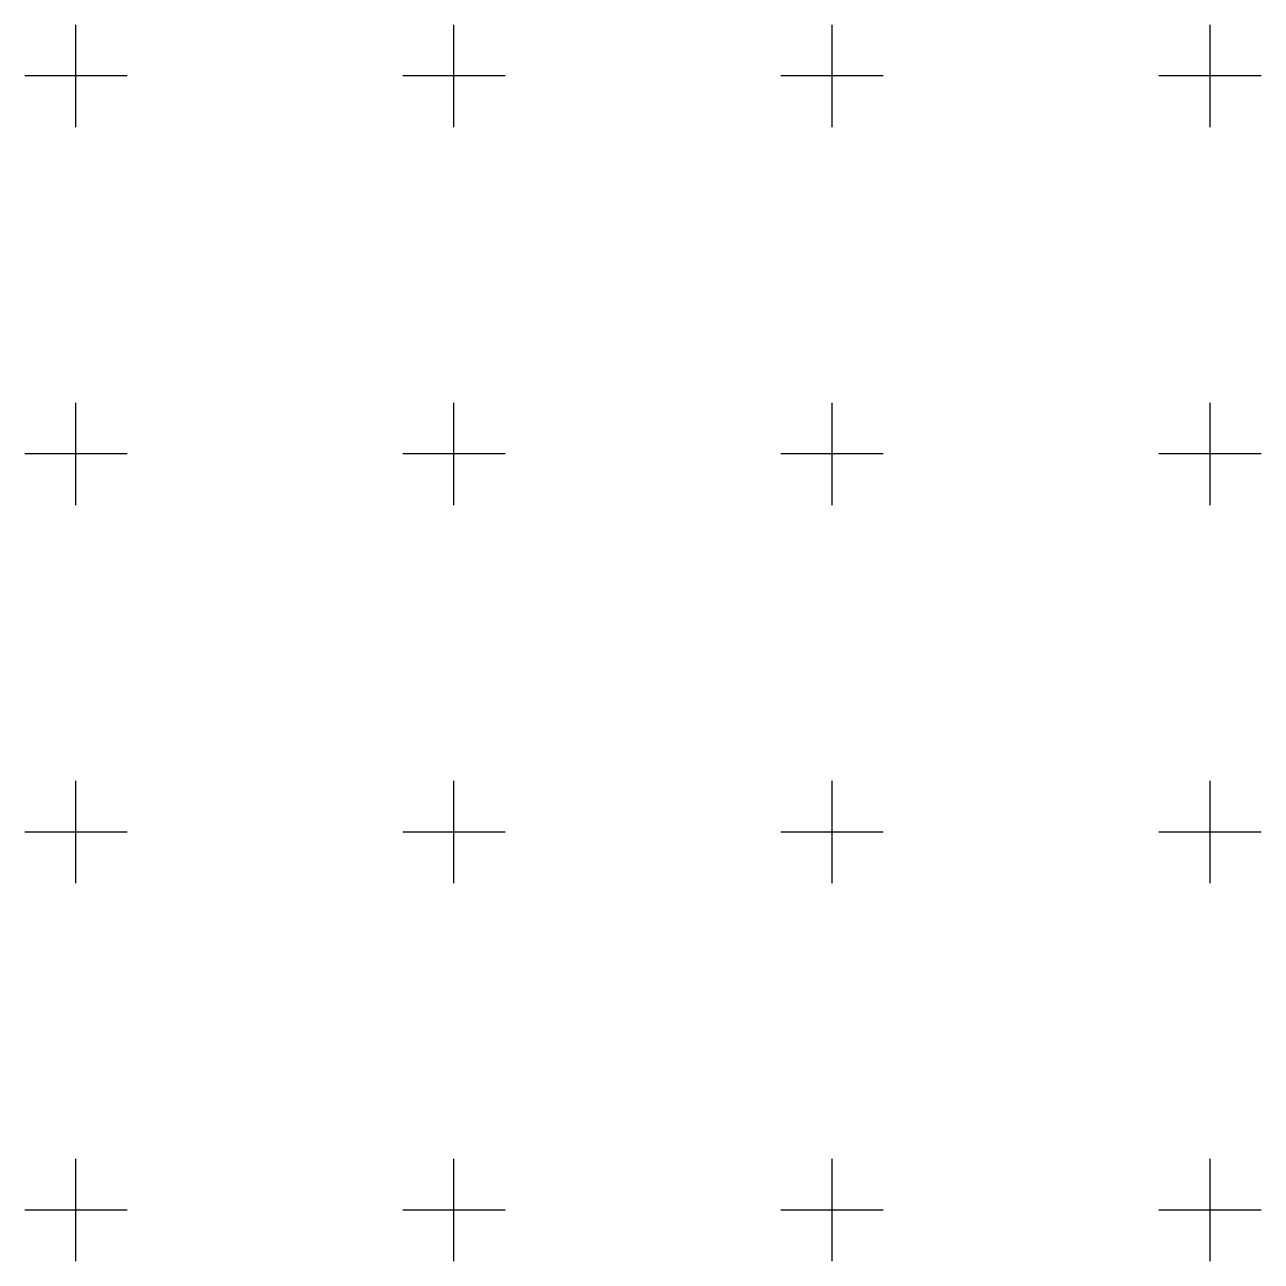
# Model space of a CAD drawing. Extents: x -2.29 to 2.29, y -2.29 to 2.29.
import ezdxf

# ---------------------------------------------------------------- set-up
doc = ezdxf.new("R2010")
doc.units = 0

msp = doc.modelspace()

# ---------------------------------------------------------------- linework, layer by layer
for p, q in [((-2.1, 1.9103), (-2.1, 2.2897)), ((-0.7, 1.9103), (-0.7, 2.2897)), ((0.7, 1.9103), (0.7, 2.2897)), ((2.1, 1.9103), (2.1, 2.2897)), ((-1.9103, 2.1), (-2.2897, 2.1)), ((-0.5103, 2.1), (-0.8897, 2.1)), ((0.8897, 2.1), (0.5103, 2.1)), ((2.2897, 2.1), (1.9103, 2.1)), ((-2.1, 0.5103), (-2.1, 0.8897)), ((-0.7, 0.5103), (-0.7, 0.8897)), ((0.7, 0.5103), (0.7, 0.8897)), ((2.1, 0.5103), (2.1, 0.8897)), ((-1.9103, 0.7), (-2.2897, 0.7)), ((-0.5103, 0.7), (-0.8897, 0.7)), ((0.8897, 0.7), (0.5103, 0.7)), ((2.2897, 0.7), (1.9103, 0.7)), ((-2.1, -0.8897), (-2.1, -0.5103)), ((-0.7, -0.8897), (-0.7, -0.5103)), ((0.7, -0.8897), (0.7, -0.5103)), ((2.1, -0.8897), (2.1, -0.5103)), ((-1.9103, -0.7), (-2.2897, -0.7)), ((-0.5103, -0.7), (-0.8897, -0.7)), ((0.8897, -0.7), (0.5103, -0.7)), ((2.2897, -0.7), (1.9103, -0.7)), ((-2.1, -2.2897), (-2.1, -1.9103)), ((-0.7, -2.2897), (-0.7, -1.9103)), ((0.7, -2.2897), (0.7, -1.9103)), ((2.1, -2.2897), (2.1, -1.9103)), ((-1.9103, -2.1), (-2.2897, -2.1)), ((-0.5103, -2.1), (-0.8897, -2.1)), ((0.8897, -2.1), (0.5103, -2.1)), ((2.2897, -2.1), (1.9103, -2.1))]:
    msp.add_line(p, q)

doc.saveas('drawing.dxf')
